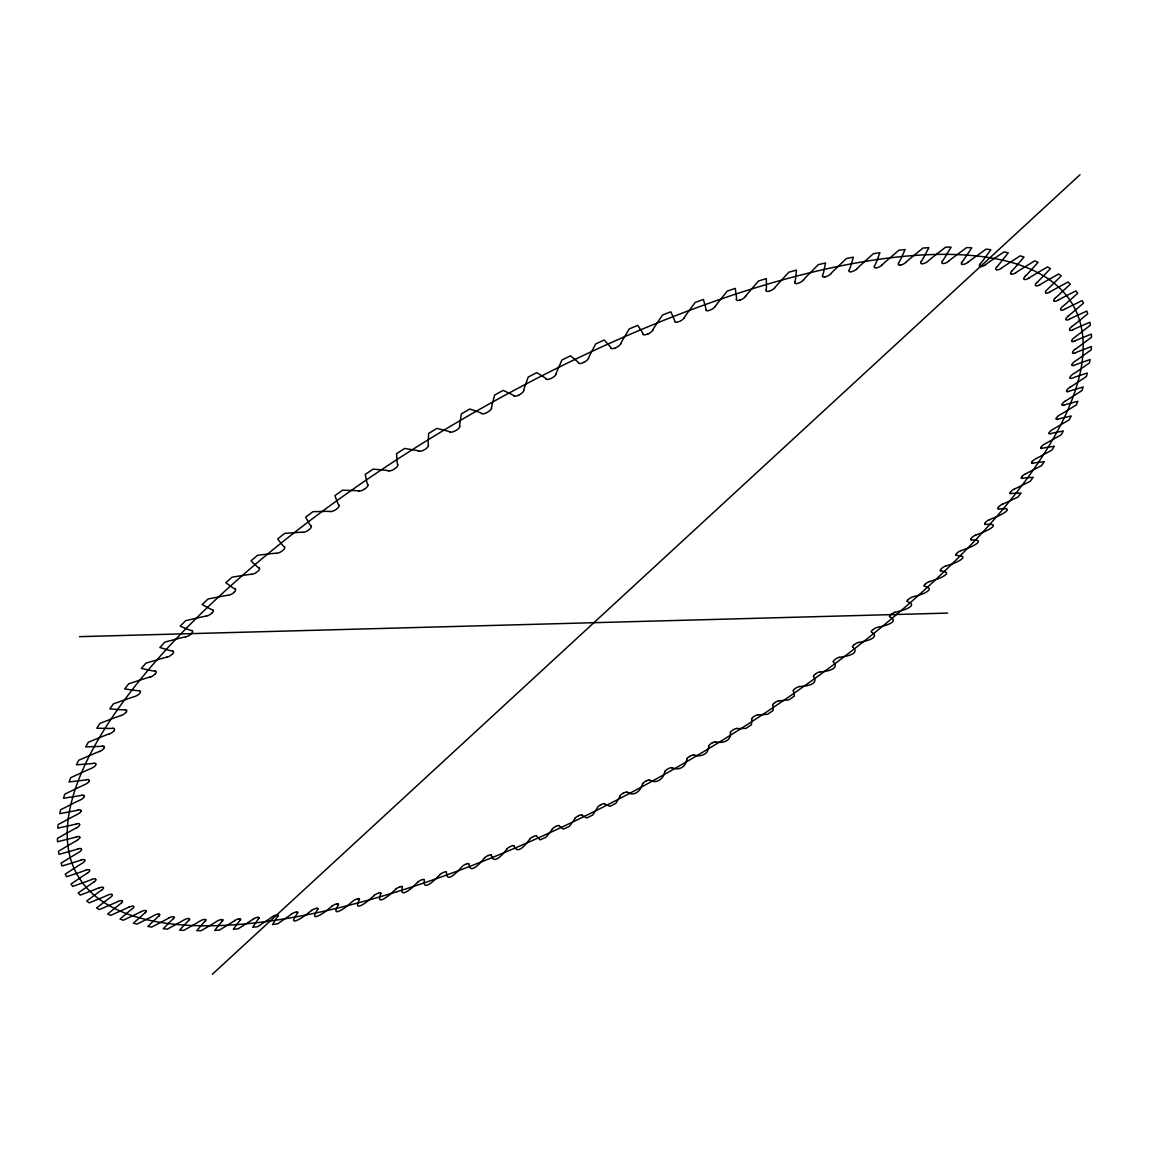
<?xml version="1.0" encoding="UTF-8"?>
<svg xmlns="http://www.w3.org/2000/svg" width="1149" height="1149" viewBox="0 0 1149 1149"><rect width="100%" height="100%" fill="white"/><g stroke="black" fill="none" stroke-linecap="round" stroke-linejoin="round"><path stroke-width="1.5" d="M1072.06 364.721L1072.074 364.563A4.682 1.566 -33.7 0 1 1074.818 361.375A185.923 65.881 -33.9 0 0 1079.012 358.574L1091.234 349.784L1091.449 346.538L1079.428 351.12A167.18 53.96 -33 0 0 1075.335 352.8M1070.064 377.447L1070.064 377.403A4.625 1.537 -33.6 0 1 1072.994 374.1A184.17 64.646 -33.8 0 0 1077.202 371.414L1089.511 362.912L1090.085 359.536L1078.451 363.659A165.686 53.113 -32.9 0 0 1074.473 365.181M84.121 796.559L84.136 796.501A5.199 1.925 -25.5 0 1 80.487 799.891A183.409 64.1 -25.8 0 0 75.432 802.232L60.552 809.815L59.777 813.65L73.55 811.065A201.29 78.577 -26.1 0 0 78.233 810.059M1062.179 404.218L1062.193 404.175A4.539 1.479 -33.3 0 1 1065.425 400.915M1056.362 418.207L1056.376 418.164A4.495 1.451 -33.2 0 1 1059.766 414.89A178.914 61.084 -33.7 0 0 1063.902 412.548L1076.24 404.994L1077.805 401.303L1067.464 404.046A161.521 50.843 -32.5 0 0 1063.888 405.109M104.114 747.812L103.884 748.243A5.328 2.039 -25.7 0 1 99.561 751.503M1041.396 446.817L1041.181 447.176A4.409 1.408 -33 0 0 1040.865 448.081M114.01 730.606L114.282 730.161A5.372 2.083 -25.8 0 0 112.947 728.222M1032.219 461.596L1032.017 461.927A4.366 1.379 -32.9 0 0 1031.587 462.932M126.203 711.906L126.045 712.15A5.4 2.111 -25.9 0 1 121.176 715.554M1021.878 476.763L1021.748 476.95A4.323 1.364 -32.7 0 0 1021.274 477.97M1022.007 476.576L1021.978 476.62A4.337 1.364 -32.7 0 1 1025.698 473.675M1010.517 492.088L1010.818 491.715A4.294 1.336 -32.6 0 1 1014.567 488.871M155.101 673.946L155.158 673.889A5.472 2.183 -26.2 0 1 149.93 677.178M172.508 653.824L172.336 654.011A5.501 2.212 -26.3 0 1 166.95 657.228M211.919 613.006L211.718 613.193A5.558 2.284 -26.8 0 1 206.059 616.252M925.462 583.922L925.362 584.022A4.108 1.25 -31.7 0 1 929.426 581.523M212.364 974.266L1080.017 174.734M233.865 592.381L234.224 592.051A5.587 2.312 -27 0 0 235.215 588.834M908.198 599.62L908.629 599.232A4.079 1.235 -31.6 0 1 912.593 596.92A160.372 50.24 -32.4 0 0 915.782 596.044C920.248 595.239 935.975 589.48 926.022 586.751A150.533 45.285 -30.8 0 0 924.399 586.22M890.877 614.686L890.719 614.83A4.065 1.221 -31.4 0 0 889.355 616.51M891.164 614.442L891.049 614.543A4.065 1.221 -31.4 0 1 895.128 612.216M872.924 629.681L873.096 629.537A4.036 1.221 -31.3 0 1 877.06 627.397A157.988 48.99 -32.1 0 0 879.99 626.765C884.328 626.033 898.992 622.026 890.978 617.602A149.7 44.883 -30.5 0 0 889.714 616.855M854.238 644.675L854.066 644.819A4.021 1.206 -31.1 0 0 852.4 646.7M854.296 644.632L854.483 644.488A4.021 1.206 -31.1 0 1 858.418 642.435M815.431 674.09L815.302 674.176A3.993 1.192 -30.8 0 0 813.377 676.23M365.21 488.598L365.296 488.54A5.673 2.413 -28.5 0 0 368.01 484.734M365.023 488.727L364.664 488.971A5.673 2.413 -28.5 0 1 358.861 491.083M774.914 702.599L774.713 702.728A3.964 1.178 -30.5 0 0 772.573 704.883M774.972 702.556L775.23 702.384A3.964 1.178 -30.5 0 1 779.051 700.718M711.806 743.173L711.332 743.46A3.95 1.163 -30.1 0 0 708.689 745.945M455.65 430.573L455.564 430.631A5.688 2.427 -29.6 0 1 450.02 432.11M689.558 756.473L690.104 756.157A3.935 1.163 -29.9 0 1 693.694 754.907M487.593 412.118L487.794 412.017A5.688 2.427 -29.9 0 0 491.686 408.039M646.04 781.09L645.479 781.392A3.95 1.163 -29.6 0 0 642.506 783.862M519.204 394.825L519.707 394.552A5.688 2.427 -30.3 0 0 523.858 390.588M623.203 793.284L623.749 792.997A3.95 1.178 -29.4 0 1 627.067 792.063M600.798 804.788L601.344 804.501A3.95 1.178 -29.3 0 1 604.518 803.654M578.579 815.718L578.306 815.862A3.964 1.178 -29.1 0 0 574.974 818.318M578.651 815.689L578.866 815.589A3.964 1.178 -29.1 0 1 581.868 814.813M583.907 362.308L584.008 362.251A5.673 2.413 -31 0 0 588.59 358.344M583.706 362.395L583.204 362.639A5.673 2.413 -31 0 1 578.478 363.127M555.771 826.49L556.331 826.232A3.964 1.178 -29 0 1 559.19 825.542M615.577 347.788L616.079 347.558A5.659 2.399 -31.3 0 0 620.848 343.709M615.778 347.687L615.289 347.917A5.659 2.399 -31.3 0 1 610.794 348.176M533.423 836.573L533.28 836.644A3.978 1.192 -28.8 0 0 529.675 839.1M533.567 836.515L533.768 836.429A3.978 1.192 -28.8 0 1 536.468 835.797M647.907 333.928L647.117 334.244A5.644 2.384 -31.6 0 1 642.88 334.258M488.224 855.56L488.785 855.344A4.007 1.206 -28.5 0 1 491.212 854.856M710.096 310.058L710.183 310.029A5.616 2.341 -32.2 0 0 715.367 306.438M740.373 299.846L739.626 300.09M400.024 886.841L399.881 886.87A4.093 1.25 -27.9 0 0 395.759 889.111M400.154 886.798L400.355 886.726A4.093 1.25 -27.9 0 1 402.294 886.511M357.325 898.935L357.124 898.978A4.151 1.264 -27.6 0 0 352.872 901.103A163.934 52.15 -26.9 0 1 350.086 903.487C346.797 906.877 331.027 918.209 337.404 906.604A152.113 46.046 -28.4 0 1 338.266 904.708M797.995 283.243L798.081 283.228A5.544 2.255 -33 0 0 803.51 280.011M824.968 276.895L825.556 276.765A5.515 2.226 -33.2 0 0 830.899 273.735M316.248 908.385L315.86 908.471A4.208 1.307 -27.3 0 0 311.465 910.468M851.624 271.624L851.711 271.609A5.486 2.197 -33.4 0 0 857.111 268.737M257.333 917.448L257.807 917.39A4.323 1.35 -26.9 0 1 258.97 917.505M900.457 265.031L899.882 265.074A5.415 2.126 -33.7 0 1 898.446 263.164M239.035 918.927L239.48 918.898A4.352 1.379 -26.8 0 1 240.543 919.028M79.496 636.661L947.695 613.092M221.398 919.631L221.829 919.617A4.395 1.393 -26.7 0 1 222.805 919.789M221.57 919.617L221.613 919.617A4.395 1.393 -26.7 0 0 217.017 921.168A174.907 58.527 -26.1 0 1 213.197 923.595L201.219 930.661L196.738 930.661L202.899 923.566A158.634 49.321 -27.4 0 1 205.154 921.139M962.546 264.342L962.891 264.371A5.3 2.011 -34 0 0 967.803 262.432M145.55 910.654L145.593 910.669A4.61 1.522 -26.1 0 0 141.198 911.559M76.538 836.774A5.056 1.81 -25.5 0 1 79.798 837.291L79.654 837.635M424.34 879.976A149.945 45.012 -29 0 0 424.225 881.513C423.162 890.963 434.753 880.278 437.611 876.917A158.749 49.393 -27.4 0 0 439.895 874.633M422.214 879.674A4.079 1.235 -28.1 0 1 424.225 879.459M417.633 882.188A4.079 1.235 -28.1 0 1 421.669 879.861M417.791 882.159A159.955 50.025 -27.3 0 1 415.335 884.471C412.405 887.89 399.809 898.575 402.078 888.723A150.375 45.213 -28.9 0 1 402.38 887.1M395.902 889.096A161.219 50.685 -27.1 0 1 393.288 891.437C390.43 894.525 376.168 906.274 380.204 895.315A150.878 45.457 -28.7 0 1 380.692 893.606M380.908 893.304A4.122 1.25 -27.8 0 1 380.879 893.52M378.868 893.046A4.122 1.25 -27.8 0 1 380.621 892.945M374.157 895.43A4.122 1.25 -27.8 0 1 378.337 893.19M374.287 895.416A162.54 51.389 -27 0 1 371.529 897.786C368.484 901.003 353.404 912.593 358.617 901.29A151.453 45.73 -28.6 0 1 359.307 899.48M359.536 899.092A4.151 1.264 -27.6 0 1 359.493 899.408M357.641 898.791A4.151 1.264 -27.6 0 1 359.292 898.748M338.538 904.22A4.179 1.278 -27.5 0 1 338.452 904.636M336.772 903.89A4.179 1.278 -27.5 0 1 338.294 903.904M331.96 906.13A4.179 1.278 -27.5 0 1 336.255 904.019M332.09 906.13A165.355 52.94 -26.8 0 1 329.016 908.543C325.411 912.105 309.11 923.121 316.578 911.229A152.831 46.405 -28.3 0 1 317.641 909.247M317.943 908.687A4.208 1.307 -27.3 0 1 317.828 909.189M316.32 908.313A4.208 1.307 -27.3 0 1 317.713 908.371M311.58 910.468A166.849 53.759 -26.6 0 1 308.363 912.895C304.528 916.385 287.264 927.861 296.198 915.164A153.621 46.793 -28.1 0 1 297.447 913.11M297.806 912.435A4.251 1.321 -27.2 0 1 297.634 913.038M296.313 912.047A4.251 1.321 -27.2 0 1 297.605 912.148M291.429 914.101A4.251 1.321 -27.2 0 1 295.824 912.134M291.544 914.116A168.372 54.635 -26.5 0 1 288.169 916.543L277.728 923.767L272.586 924.586L276.32 918.381A154.497 47.224 -28 0 1 277.771 916.241M278.187 915.48A4.28 1.336 -27.1 0 1 277.957 916.184M276.823 915.049A4.28 1.336 -27.1 0 1 278.001 915.193M276.349 915.121A4.28 1.336 -27.1 0 0 271.911 917.017A169.951 55.554 -26.4 0 1 268.507 919.459L257.663 926.683L252.665 927.286L256.988 920.852A155.431 47.698 -27.8 0 1 258.654 918.64M259.128 917.749A4.323 1.35 -26.9 0 1 258.827 918.582M252.967 919.171A4.323 1.35 -26.9 0 1 257.433 917.362M253.067 919.2A171.574 56.502 -26.3 0 1 249.419 921.627L238.188 928.809L233.333 929.225L238.274 922.546A156.422 48.201 -27.7 0 1 240.127 920.263M240.687 919.257A4.352 1.379 -26.8 0 1 240.313 920.22M234.655 920.564A4.352 1.379 -26.8 0 1 239.121 918.855M234.741 920.593A173.226 57.493 -26.2 0 1 230.963 923.006L219.344 930.144L214.676 930.36L220.22 923.466A157.499 48.746 -27.6 0 1 222.274 921.11M222.92 919.976A4.395 1.393 -26.7 0 1 222.461 921.067M205.886 919.875A4.438 1.422 -26.5 0 1 205.326 921.11M205.025 919.444A4.438 1.422 -26.5 0 1 205.8 919.731M204.608 919.43A4.438 1.422 -26.5 0 0 200.127 920.952A176.616 59.59 -26 0 1 196.177 923.365L183.854 930.345L179.574 930.115L186.353 922.819A159.826 49.953 -27.3 0 1 188.809 920.349M188.896 918.525A4.481 1.451 -26.4 0 1 188.982 920.32M188.508 918.496A4.481 1.451 -26.4 0 0 184.041 919.904A178.339 60.71 -26 0 1 179.962 922.288L167.309 929.153L163.259 928.708L170.641 921.239A161.09 50.613 -27.2 0 1 173.312 918.712M173.628 916.773A4.524 1.465 -26.3 0 1 173.485 918.683M168.817 917.994A4.524 1.465 -26.3 0 1 173.255 916.715M168.874 918.051A180.077 61.845 -25.9 0 1 164.609 920.363L151.668 927.085L147.848 926.41L155.847 918.783A162.397 51.317 -27 0 1 158.72 916.198M159.266 914.144A4.567 1.494 -26.2 0 1 158.878 916.184M158.921 914.058A4.567 1.494 -26.2 0 0 154.512 915.222A181.844 63.023 -25.8 0 1 150.203 917.548L136.975 924.112L133.399 923.207L142.031 915.423A163.776 52.064 -26.9 0 1 145.09 912.809M145.88 910.626A4.61 1.522 -26.1 0 1 145.248 912.794M141.241 911.631A183.596 64.229 -25.8 0 1 136.788 913.828L123.302 920.22L120.013 919.085L129.248 911.171A165.212 52.854 -26.8 0 1 132.508 908.514M129.176 907.078A4.668 1.551 -26 0 1 133.499 906.202A4.668 1.551 -26 0 1 132.666 908.514M128.975 907.064A185.348 65.464 -25.7 0 1 124.437 909.204L110.735 915.38L107.719 914.001L117.557 905.986A166.691 53.673 -26.7 0 1 121.018 903.301M122.282 900.902A4.711 1.58 -25.9 0 1 121.162 903.315M117.801 901.491A4.711 1.58 -25.9 0 1 122.024 900.759M117.816 901.577A187.1 66.728 -25.7 0 1 113.205 903.645L99.317 909.591L96.602 907.969L107.044 899.868A168.214 54.534 -26.5 0 1 110.692 897.168A4.754 1.609 -25.8 0 0 112.214 894.669M111.97 894.496A4.754 1.609 -25.8 0 0 107.848 895.071A188.824 68.021 -25.7 0 1 103.18 897.154L89.134 902.841L86.749 900.974L97.766 892.802A169.779 55.454 -26.4 0 1 101.6 890.102M99.302 887.875A4.811 1.637 -25.7 0 1 103.338 887.473A4.811 1.637 -25.7 0 1 101.73 890.116M99.13 887.818A190.533 69.328 -25.7 0 1 94.405 889.714L80.229 895.114L78.189 893.003L89.78 884.802A171.388 56.402 -26.3 0 1 93.787 882.087M95.812 879.387A4.855 1.68 -25.7 0 1 93.916 882.116M91.748 879.416A4.855 1.68 -25.7 0 1 95.64 879.172M91.733 879.516A192.213 70.649 -25.7 0 1 86.965 881.326L72.703 886.41L71.023 884.041L83.159 875.825A173.039 57.393 -26.2 0 1 87.338 873.125M89.636 870.324A4.912 1.709 -25.6 0 1 87.453 873.154M85.73 870.166A4.912 1.709 -25.6 0 1 89.493 870.095M85.701 870.281A193.851 71.985 -25.7 0 1 80.904 871.976L66.613 876.716L65.292 874.087L77.974 865.901A174.72 58.412 -26.1 0 1 82.311 863.215A4.955 1.738 -25.5 0 0 84.854 860.342M81.148 859.969A4.955 1.738 -25.5 0 1 84.753 860.084M81.105 860.084A195.445 73.321 -25.7 0 1 76.308 861.664L62.017 866.03L61.084 863.158L74.268 855.028A176.429 59.475 -26 0 1 78.764 852.371A4.998 1.781 -25.5 0 0 81.565 849.413M78.06 848.838A4.998 1.781 -25.5 0 1 81.507 849.14M78.003 848.967A196.996 74.656 -25.8 0 1 73.206 850.418L58.972 854.368L58.455 851.251L72.1 843.208A178.152 60.581 -26 0 1 76.753 840.594M79.798 837.291A5.056 1.81 -25.5 0 1 76.825 840.407M76.466 836.903A198.49 75.978 -25.9 0 1 71.683 838.21L57.551 841.743L57.45 838.382L71.554 830.454A179.89 61.716 -25.9 0 1 76.337 827.883M79.64 824.81A5.099 1.853 -25.5 0 1 76.409 827.955M76.61 823.804A5.099 1.853 -25.5 0 1 79.654 824.479M76.523 823.934A199.926 77.285 -26 0 1 71.784 825.097L57.795 828.17L58.139 824.565L72.646 816.795A181.643 62.893 -25.8 0 1 77.543 814.282A5.142 1.881 -25.5 0 0 81.105 811.165M78.333 809.93A5.142 1.896 -25.5 0 1 81.162 810.806M81.737 795.18A5.199 1.925 -25.5 0 1 84.337 796.271M81.636 795.323A202.583 79.841 -26.2 0 1 77.026 796.171L63.511 798.225L64.746 794.174L79.956 786.806A185.161 65.335 -25.7 0 1 85.055 784.465A5.242 1.968 -25.5 0 0 89.091 781.277M86.893 779.596A5.242 1.968 -25.5 0 1 89.234 780.889M86.764 779.74A203.79 81.062 -26.4 0 1 82.254 780.415L69.055 781.938L70.764 777.658L86.232 770.562A186.914 66.599 -25.7 0 1 91.417 768.322A5.285 1.996 -25.6 0 0 95.683 765.119M93.787 763.209A5.285 1.996 -25.6 0 1 95.87 764.717M93.658 763.367A204.924 82.24 -26.5 0 1 89.263 763.841L76.452 764.803L78.62 760.322L94.319 753.529A188.637 67.877 -25.7 0 1 99.561 751.403M102.476 746.074A5.328 2.039 -25.7 0 1 104.272 747.769M102.318 746.218A205.973 83.346 -26.7 0 1 98.053 746.505L85.687 746.879L88.344 742.211L104.2 735.762A190.346 69.184 -25.7 0 1 109.485 733.751M114.168 730.577A5.372 2.083 -25.8 0 1 109.471 733.866M112.774 728.365A206.935 84.408 -27 0 1 108.667 728.452L96.803 728.222L99.934 723.367L115.905 717.306A192.027 70.506 -25.7 0 1 121.205 715.439M125.212 709.709A5.4 2.111 -25.9 0 1 126.39 711.82M125.04 709.867A207.811 85.385 -27.2 0 1 121.09 709.752L109.801 708.876L113.392 703.863L129.42 698.233A193.678 71.841 -25.7 0 1 134.706 696.509A5.443 2.154 -26 0 0 139.761 693.407L139.963 692.948A5.443 2.154 -26 0 0 139.259 690.606M139.072 690.764A208.587 86.29 -27.4 0 1 135.323 690.434L124.652 688.926L128.731 683.77L144.731 678.599A195.273 73.177 -25.7 0 1 149.988 677.034M155.072 670.987A5.472 2.183 -26.2 0 1 155.603 673.501M154.871 671.145A209.276 87.094 -27.7 0 1 151.352 670.599L141.37 668.431L145.894 663.145L161.808 658.478A196.838 74.513 -25.8 0 1 167.022 657.084M172.623 650.909A5.501 2.212 -26.3 0 1 172.81 653.623M172.422 651.066A209.865 87.812 -28 0 1 169.118 650.305L159.883 647.476L164.867 642.09L180.608 637.954A198.332 75.834 -25.9 0 1 185.75 636.747M191.222 633.875A5.53 2.255 -26.5 0 1 185.678 636.905M191.869 630.471A5.53 2.255 -26.5 0 1 191.711 633.358M191.653 630.629A210.368 88.416 -28.3 0 1 188.623 629.652L180.178 626.148L185.607 620.675L201.104 617.114A199.768 77.155 -26 0 1 206.145 616.094M212.752 609.76A5.558 2.284 -26.8 0 1 212.249 612.819M212.536 609.904A210.755 88.918 -28.6 0 1 209.764 608.697L202.167 604.518L208.026 599.002L223.222 596.029A201.147 78.434 -26.1 0 1 228.148 595.225M233.778 592.582A5.587 2.312 -27 0 1 228.033 595.397M234.985 588.992A211.071 89.292 -28.9 0 1 232.515 587.556L225.807 582.715L232.069 577.157L246.877 574.816A202.439 79.698 -26.2 0 1 251.66 574.227M257.347 571.728A5.616 2.327 -27.3 0 1 251.53 574.399M259.186 567.821A5.616 2.341 -27.3 0 1 257.95 571.197M258.942 567.965A211.272 89.55 -29.3 0 1 256.773 566.313L251.013 560.827L257.649 555.254L271.997 553.574A203.66 80.933 -26.4 0 1 276.607 553.2M282.309 550.845A5.63 2.355 -27.5 0 1 276.464 553.373M284.55 546.809A5.63 2.355 -27.6 0 1 282.956 550.328M284.291 546.953A211.373 89.694 -29.6 0 1 282.439 545.071L277.67 538.938L282.324 535.233L284.665 533.395L298.481 532.375A204.809 82.11 -26.5 0 1 302.891 532.231M308.593 530.048A5.644 2.384 -27.9 0 1 302.747 532.404M311.221 525.883A5.644 2.384 -27.9 0 1 309.268 529.531M310.962 526.027A211.387 89.708 -29.9 0 1 309.44 523.944L305.677 517.165L310.546 513.502L312.988 511.678L326.215 511.348A205.872 83.231 -26.7 0 1 330.409 511.434M336.082 509.424A5.659 2.399 -28.2 0 1 330.251 511.607M339.084 505.158A5.659 2.399 -28.2 0 1 336.786 508.906M338.826 505.301A211.301 89.593 -30.3 0 1 337.634 503.003L334.919 495.636L339.975 492.016L342.517 490.206L355.07 490.594A206.834 84.294 -26.9 0 1 359.034 490.91M367.752 484.864A211.114 89.363 -30.6 0 1 366.919 482.379L365.253 474.422L370.495 470.875L373.123 469.108L384.929 470.2A207.725 85.285 -27.2 0 1 388.635 470.745M394.164 469.137A5.673 2.427 -28.8 0 1 388.448 470.932M397.884 464.713A5.673 2.427 -28.9 0 1 394.911 468.634M397.626 464.842A210.842 89.004 -30.9 0 1 397.137 462.157L396.549 453.654L401.935 450.193L404.635 448.469L415.651 450.264A208.515 86.189 -27.4 0 1 419.083 451.069M424.498 449.661A5.688 2.427 -29.2 0 1 418.882 451.241M428.548 445.194A5.688 2.427 -29.2 0 1 425.274 449.173M428.29 445.309A210.468 88.545 -31.2 0 1 428.16 442.451L428.649 433.446L434.15 430.071L436.907 428.405L447.09 430.918A209.204 87.022 -27.7 0 1 450.221 431.938M459.873 426.265A5.688 2.427 -29.6 0 1 456.297 430.301M459.614 426.38A209.994 87.956 -31.5 0 1 459.83 423.349L461.395 413.87L466.997 410.624L469.812 409.015L479.09 412.232A209.807 87.741 -28 0 1 481.919 413.482M487.032 412.534A5.688 2.427 -29.9 0 1 481.69 413.654M491.427 408.139A209.42 87.267 -31.8 0 1 492.016 404.965L494.644 395.041L497.474 393.489L503.147 390.387L511.492 394.294A210.31 88.358 -28.3 0 1 514.005 395.787M518.931 395.055A5.688 2.427 -30.3 0 1 513.775 395.945M523.599 390.674A208.759 86.477 -32.1 0 1 524.533 387.357L528.224 377.059L531.068 375.565L536.784 372.621L544.138 377.217A210.727 88.861 -28.6 0 1 546.321 378.911M551.046 378.438A5.688 2.427 -30.6 0 1 546.077 379.084M556.217 373.999A5.688 2.427 -30.6 0 1 551.85 378.035M555.958 374.071A207.998 85.6 -32.4 0 1 557.236 370.639L561.947 359.996L564.805 358.589L570.522 355.817L576.884 361.059A211.043 89.263 -28.9 0 1 578.723 362.969M588.345 358.416A207.15 84.638 -32.6 0 1 589.968 354.869L595.67 343.939L598.528 342.617L604.216 340.018L609.544 345.892A211.258 89.536 -29.2 0 1 611.038 348.018M620.618 343.766A206.202 83.59 -32.8 0 1 622.557 340.133L629.221 328.959L632.051 327.738L637.695 325.325L641.975 331.802A211.373 89.679 -29.6 0 1 643.124 334.115M652.833 330.136A5.644 2.384 -31.6 0 1 647.878 334.014M652.603 330.194A205.168 82.484 -33 0 1 654.858 326.474L662.442 315.113L665.228 313.993L670.801 311.796L674.032 318.833A211.387 89.708 -29.9 0 1 674.822 321.318M678.513 321.792A5.63 2.37 -31.9 0 1 674.578 321.461M684.387 317.698A5.63 2.37 -32 0 1 679.289 321.49M684.158 317.742A204.048 81.32 -33.2 0 1 686.714 313.964L695.159 302.474L703.375 299.458L705.558 307.042A211.315 89.622 -30.2 0 1 706.003 309.699M709.378 310.402A5.616 2.341 -32.2 0 1 705.745 309.828M715.152 306.467A202.856 80.114 -33.3 0 1 717.981 302.661L727.245 291.085L735.274 288.385L736.394 296.456A211.143 89.392 -30.6 0 1 736.495 299.271M739.568 300.205A5.601 2.312 -32.5 0 1 736.25 299.401M745.629 296.385A5.601 2.312 -32.5 0 1 740.315 299.961M745.428 296.399A201.578 78.864 -33.5 0 1 748.53 292.564L758.541 280.959L766.34 278.604L766.44 287.121A210.87 89.047 -30.9 0 1 766.196 290.065M768.954 291.228A5.573 2.284 -32.8 0 1 765.952 290.194M775.044 287.566A5.573 2.284 -32.8 0 1 769.672 291.013M774.857 287.58A200.228 77.572 -33.6 0 1 778.203 283.731L788.918 272.155L796.472 270.116L795.539 279.049A210.511 88.602 -31.2 0 1 794.964 282.137M797.406 283.501A5.544 2.255 -33 0 1 794.72 282.237M803.338 280.011A198.82 76.265 -33.7 0 1 806.9 276.177L818.246 264.658L825.513 262.977L823.603 272.27A210.037 88.028 -31.5 0 1 822.698 275.458M824.81 277.024A5.515 2.226 -33.2 0 1 822.454 275.559M830.741 273.721A197.341 74.944 -33.8 0 1 834.504 269.914L846.411 258.511L853.377 257.161L850.504 266.783A209.477 87.338 -31.8 0 1 849.283 270.072M851.064 271.825A5.486 2.197 -33.4 0 1 849.054 270.159M856.967 268.708A195.804 73.608 -33.8 0 1 860.917 264.945L873.326 253.699L879.947 252.679L876.156 262.575A208.831 86.563 -32.1 0 1 874.633 265.95M876.084 267.889A5.458 2.154 -33.6 0 1 874.403 266.022M882.073 264.988A5.458 2.154 -33.6 0 1 876.687 267.803M881.929 264.959A194.21 72.272 -33.9 0 1 886.051 261.254L898.877 250.209L905.153 249.534L900.471 259.645A208.084 85.701 -32.3 0 1 898.662 263.092M905.671 262.518A5.415 2.126 -33.7 0 1 900.356 265.146M905.556 262.475A192.572 70.951 -33.9 0 1 909.807 258.841L923.006 248.026L928.895 247.681L923.379 257.994A207.237 84.739 -32.6 0 1 921.311 261.469M922.087 263.753A5.386 2.083 -33.8 0 1 921.081 261.541M922.633 263.724A5.372 2.083 -33.8 0 0 927.875 261.283A190.906 69.629 -33.9 0 1 932.141 257.678L945.627 247.15L951.142 247.121L944.808 257.563A206.303 83.705 -32.8 0 1 942.482 261.082M942.941 263.509A5.343 2.054 -33.9 0 1 942.281 261.139M948.6 261.268A5.343 2.054 -33.9 0 1 943.444 263.523M948.5 261.211A189.212 68.308 -33.9 0 1 952.966 257.735L966.697 247.523L971.795 247.811L964.729 258.353A205.283 82.613 -33 0 1 962.173 261.9M962.316 264.457A5.3 2.011 -34 0 1 961.972 261.943M967.731 262.36A187.488 67.015 -33.9 0 1 972.269 258.999L986.172 249.118L990.855 249.721L983.084 260.32A204.177 81.45 -33.2 0 1 980.298 263.868M980.14 266.539A5.257 1.982 -34.1 0 1 980.111 263.911M985.469 264.744A5.257 1.982 -34.1 0 1 980.557 266.611M985.397 264.672A185.736 65.752 -33.9 0 1 989.993 261.426L1004.011 251.904L1008.276 252.794L999.86 263.408A202.985 80.243 -33.3 0 1 996.858 266.97M996.398 269.742A5.214 1.939 -34.1 0 1 996.686 266.985M1001.54 268.177A5.214 1.939 -34.1 0 1 996.786 269.843M1001.483 268.09A183.984 64.502 -33.8 0 1 1006.107 264.959L1020.183 255.839L1024.018 257.017L1015.012 267.602A201.721 78.994 -33.5 0 1 1011.824 271.135M1011.077 274.022A5.171 1.896 -34.1 0 1 1011.651 271.15M1016.003 272.672A5.171 1.896 -34.1 0 1 1011.422 274.137M1015.975 272.586A182.231 63.296 -33.8 0 1 1020.614 269.57L1034.675 260.866L1038.093 262.302L1028.542 272.844A200.386 77.715 -33.6 0 1 1025.181 276.349M1024.161 279.308A5.113 1.867 -34.1 0 1 1025.023 276.363M1028.872 278.187A5.113 1.867 -34.1 0 1 1024.463 279.451M1028.858 278.087A180.479 62.103 -33.7 0 1 1033.497 275.214L1047.5 266.927L1050.488 268.636L1040.434 279.078A198.964 76.409 -33.7 0 1 1036.929 282.553M1035.651 285.584A5.07 1.824 -34.1 0 1 1036.786 282.553M1040.132 284.679A5.07 1.824 -34.1 0 1 1035.91 285.742M1040.118 284.579A178.727 60.954 -33.7 0 1 1044.743 281.85L1058.646 273.993L1061.216 275.932L1050.717 286.259A197.499 75.087 -33.8 0 1 1047.084 289.677A5.027 1.795 -34.1 0 0 1045.547 292.765M1049.798 292.09A5.027 1.795 -34.1 0 1 1045.762 292.966M1049.798 291.975A177.003 59.849 -33.6 0 1 1054.38 289.39L1068.125 281.993L1070.279 284.162L1059.392 294.345A195.962 73.751 -33.8 0 1 1055.644 297.706M1053.863 300.837A4.969 1.752 -34.1 0 1 1055.514 297.692M1057.87 300.363A4.969 1.752 -34.1 0 1 1054.05 301.052M1057.884 300.248A175.28 58.757 -33.5 0 1 1062.408 297.806L1075.967 290.869L1077.69 293.268L1066.473 303.264A194.382 72.416 -33.9 0 1 1062.61 306.553A4.926 1.724 -34 0 0 1060.742 309.928A4.926 1.724 -34 0 0 1064.362 309.454M1064.391 309.34A173.6 57.723 -33.4 0 1 1068.872 307.056L1082.171 300.578L1083.493 303.178L1071.988 312.959A192.759 71.094 -33.9 0 1 1068.039 316.19M1069.331 319.321A4.869 1.68 -34 0 1 1065.927 319.609A4.869 1.68 -34 0 1 1068.024 316.348M1069.36 319.192A171.933 56.718 -33.3 0 1 1073.755 317.052L1086.796 311.063L1087.715 313.835L1075.967 323.4A191.093 69.759 -33.9 0 1 1071.945 326.546M1069.532 329.749A4.826 1.652 -33.9 0 1 1071.859 326.503M1072.778 329.878A4.826 1.652 -33.9 0 1 1069.604 330.022M1072.821 329.763A170.311 55.755 -33.2 0 1 1077.13 327.781L1089.855 322.251L1090.387 325.196L1078.437 334.517A189.384 68.452 -33.9 0 1 1074.358 337.576A4.768 1.623 -33.8 0 0 1071.758 340.793M1074.746 341.109A4.768 1.623 -33.8 0 1 1071.802 341.081M1074.803 340.98A168.731 54.836 -33.1 0 1 1079.012 339.142L1091.392 334.086L1091.55 337.203L1079.428 346.266A187.675 67.159 -33.9 0 1 1075.32 349.224M1072.548 352.427A4.725 1.594 -33.7 0 1 1075.249 349.167M1075.263 352.93A4.725 1.594 -33.7 0 1 1072.548 352.729M1074.387 365.31A4.682 1.566 -33.7 0 1 1071.902 364.951M1069.891 377.676A4.625 1.537 -33.6 0 0 1072.161 378.179A164.25 52.323 -32.7 0 1 1076.096 376.685L1087.313 373.023L1086.394 376.527L1074.042 384.714A182.418 63.425 -33.8 0 1 1069.891 387.371M1066.674 390.516A4.582 1.508 -33.5 0 1 1069.848 387.299M1068.599 391.507A4.582 1.508 -33.5 0 1 1066.574 390.847M1068.699 391.378A162.856 51.561 -32.6 0 1 1072.419 390.157L1083.205 386.969L1081.956 390.574L1069.59 398.444A180.666 62.233 -33.7 0 1 1065.453 400.987M1063.787 405.238A4.539 1.479 -33.3 0 1 1061.978 404.448M1057.741 419.342A4.495 1.451 -33.2 0 1 1056.175 418.394M1057.856 419.198A160.242 50.168 -32.4 0 1 1061.288 418.279L1071.17 415.981L1069.288 419.758L1057.008 426.968A177.176 59.963 -33.6 0 1 1052.915 429.281A4.452 1.422 -33.1 0 0 1049.367 432.311M1050.531 433.733A4.452 1.422 -33.1 0 1 1049.138 433.604M1049.051 433.475A4.452 1.422 -33.1 0 1 1049.181 432.67M1050.646 433.604A159.022 49.522 -32.2 0 1 1053.92 432.828L1063.328 430.961L1061.159 434.81L1048.965 441.69A175.467 58.872 -33.5 0 1 1044.901 443.887A4.409 1.408 -33 0 0 1041.281 446.86M1042.186 448.412A4.409 1.408 -33 0 1 1040.965 448.254M1042.315 448.282A157.858 48.933 -32.1 0 1 1045.432 447.65L1054.351 446.214L1051.895 450.121L1039.816 456.641A173.772 57.838 -33.4 0 1 1035.809 458.724A4.366 1.379 -32.9 0 0 1032.104 461.639M1032.764 463.32A4.366 1.379 -32.9 0 1 1031.701 463.148M1032.894 463.176A156.767 48.373 -31.9 0 1 1035.867 462.688L1044.283 461.668L1041.554 465.632L1029.619 471.808A172.106 56.832 -33.3 0 1 1025.669 473.761M1022.323 478.401A4.323 1.364 -32.7 0 1 1021.404 478.243M1022.452 478.271A155.747 47.856 -31.8 0 1 1025.253 477.927L1033.181 477.309L1030.193 481.302L1018.416 487.133A170.483 55.856 -33.2 0 1 1014.524 488.971M1010.89 493.653A4.294 1.336 -32.6 0 1 1010.115 493.481M1009.971 493.194A4.294 1.336 -32.6 0 1 1010.416 492.131M1011.019 493.51A154.799 47.382 -31.7 0 1 1013.662 493.294L1021.073 493.079L1017.842 497.115L1006.265 502.573A168.889 54.937 -33.1 0 1 1002.431 504.296M998.567 507.011A4.251 1.321 -32.5 0 1 1002.474 504.196M998.51 509.007A4.251 1.321 -32.5 0 1 997.863 508.835M997.72 508.519A4.251 1.321 -32.5 0 1 998.251 507.384M998.668 508.878A153.909 46.937 -31.5 0 1 1001.138 508.792C1016.865 507.24 998.266 516.519 993.196 518.113A167.352 54.046 -33 0 1 989.447 519.707M985.54 522.35A4.223 1.307 -32.3 0 1 989.49 519.607M985.253 524.447A4.223 1.307 -32.3 0 1 984.722 524.289M984.578 523.944A4.223 1.307 -32.3 0 1 985.21 522.738M985.411 524.317A153.09 46.535 -31.4 0 1 987.709 524.361C1002.646 523.642 983.989 532.303 979.25 533.711A165.844 53.199 -32.9 0 1 975.587 535.19M971.666 537.746A4.194 1.293 -32.2 0 1 975.659 535.075M971.164 539.929A4.194 1.293 -32.2 0 1 970.747 539.786M970.575 539.398A4.194 1.293 -32.2 0 1 971.307 538.134M971.307 539.8A152.343 46.161 -31.2 0 1 973.447 539.958C986.962 540.087 969.181 548.159 964.499 549.337A164.393 52.394 -32.8 0 1 960.937 550.687M956.988 553.157A4.165 1.278 -32 0 1 960.995 550.572M956.255 555.427A4.165 1.278 -32 0 1 955.925 555.297M955.767 554.91A4.165 1.278 -32 0 1 956.6 553.545M956.413 555.297A151.668 45.831 -31.1 0 1 958.381 555.585C971.063 556.533 953.383 563.915 948.973 564.949A163 51.633 -32.6 0 1 945.498 566.184M941.548 568.568A4.136 1.264 -31.9 0 1 945.57 566.069M940.6 570.909A4.136 1.264 -31.9 0 1 940.37 570.809M940.212 570.407A4.136 1.264 -31.9 0 1 941.146 568.956M940.772 570.78A151.065 45.543 -30.9 0 1 942.553 571.197C954.359 572.978 936.895 579.599 932.715 580.532A161.65 50.915 -32.5 0 1 929.34 581.638M923.925 585.818A4.108 1.25 -31.7 0 1 924.974 584.324M906.963 601.214A4.079 1.235 -31.6 0 1 908.127 599.62M907.365 601.588A150.074 45.07 -30.6 0 1 908.816 602.22C917.821 605.825 902.554 610.693 898.188 611.469A159.151 49.594 -32.2 0 1 895.028 612.331M871.157 631.677A4.036 1.206 -31.3 0 1 872.565 629.911M871.459 632.007A149.384 44.739 -30.3 0 1 872.551 632.855C879.516 638.011 865.614 641.228 861.233 641.932A156.882 48.43 -32 0 1 858.317 642.55M852.659 647.002A149.155 44.639 -30.2 0 1 853.578 647.95C859.466 653.752 846.454 656.309 841.958 656.926A155.862 47.913 -31.8 0 1 839.143 657.429M839.273 657.314A4.007 1.192 -31 0 0 835.28 659.267L834.863 659.641A4.007 1.192 -31 0 0 833.126 661.565M833.355 661.824A148.997 44.552 -30 0 1 834.102 662.872C838.914 669.178 826.863 671.246 822.181 671.734A154.885 47.425 -31.7 0 1 819.51 672.122M815.675 673.845A3.993 1.192 -30.8 0 1 819.625 672.007M813.578 676.445A148.91 44.524 -29.9 0 1 814.153 677.594C818.002 684.258 806.857 686.039 801.959 686.312A153.995 46.98 -31.5 0 1 799.417 686.599M795.639 688.222A3.978 1.178 -30.7 0 1 799.546 686.484M793.183 690.678A3.978 1.178 -30.7 0 1 795.122 688.581M793.356 690.851A148.91 44.509 -29.7 0 1 793.758 692.086L794.361 696.107L792.58 697.342L788.99 699.813L781.334 700.675A153.176 46.578 -31.4 0 1 778.921 700.833M772.746 705.026A148.968 44.552 -29.6 0 1 772.975 706.348L773.062 710.613L771.238 711.834L767.589 714.261L760.322 714.779A152.415 46.204 -31.2 0 1 758.038 714.822M754.376 716.244A3.95 1.178 -30.4 0 1 758.182 714.707M751.604 718.872A3.95 1.178 -30.4 0 1 753.845 716.574M751.762 718.929A149.111 44.61 -29.4 0 1 751.819 720.337L751.403 724.847L749.55 726.039L745.845 728.423L738.979 728.595A151.74 45.874 -31.1 0 1 736.825 728.523M736.983 728.409A3.95 1.178 -30.2 0 0 733.22 729.83L732.732 730.204A3.95 1.178 -30.2 0 0 730.29 732.545M730.462 732.545A149.327 44.71 -29.3 0 1 730.347 734.039C730.707 740.76 722.994 743.317 717.321 742.11A151.122 45.572 -31 0 1 715.324 741.938M711.777 743.144A3.95 1.163 -30.1 0 1 715.468 741.823M708.861 745.859A149.614 44.854 -29.1 0 1 708.574 747.439C708.301 753.945 701.163 757.033 695.389 755.324A150.591 45.314 -30.8 0 1 693.536 755.022M686.843 758.943A3.935 1.163 -29.9 0 1 689.529 756.444M687.016 758.857A149.988 45.026 -29 0 1 686.556 760.509C685.723 766.771 679.059 770.448 673.242 768.178A150.117 45.098 -30.7 0 1 671.533 767.776M671.691 767.661A3.935 1.163 -29.7 0 0 668.144 768.767L667.756 769.04A3.935 1.163 -29.7 0 0 664.768 771.582M664.941 771.51A150.418 45.242 -28.8 0 1 664.309 773.234C663.002 779.18 656.654 783.546 650.88 780.688A149.729 44.912 -30.5 0 1 649.329 780.171M646.025 781.047A3.95 1.163 -29.6 0 1 649.487 780.07M642.679 783.79A150.936 45.486 -28.7 0 1 641.889 785.586C640.165 791.201 634.033 796.3 628.359 792.81A149.413 44.754 -30.4 0 1 626.952 792.192M620.101 795.754A3.95 1.178 -29.4 0 1 623.189 793.241M620.273 795.697A151.524 45.773 -28.5 0 1 619.297 797.55L615.85 803.323L611.929 805.348L609.961 806.354L605.71 804.53A149.169 44.639 -30.2 0 1 604.46 803.812M600.783 804.745A3.95 1.178 -29.3 0 0 597.581 807.244A152.185 46.089 -28.4 0 1 596.604 809.111L592.654 815.058L588.719 817.011L586.751 817.973L582.96 815.847A149.011 44.567 -30.1 0 1 581.882 815.014M575.146 818.26A152.918 46.448 -28.3 0 1 573.839 820.242L569.387 826.361L565.437 828.228L563.47 829.161L560.152 826.706A148.925 44.524 -29.9 0 1 559.233 825.772M552.324 828.946A3.964 1.178 -29 0 1 555.771 826.447M552.497 828.889A153.722 46.836 -28.1 0 1 551.017 830.928L546.077 837.204L542.127 838.985L540.159 839.876L537.33 837.118A148.896 44.509 -29.8 0 1 536.583 836.07M529.833 839.043A154.584 47.267 -28 0 1 528.195 841.14C525.423 845.032 517.811 854.152 514.522 847.043A148.953 44.538 -29.6 0 1 513.933 845.894M513.804 845.578A3.993 1.192 -28.7 0 0 511.276 846.081L510.831 846.31A3.993 1.192 -28.7 0 0 507.054 848.766M507.212 848.723A155.532 47.741 -27.8 0 1 505.402 850.878C502.601 854.511 494.127 864.263 491.772 856.465A149.097 44.61 -29.5 0 1 491.355 855.215M484.49 857.93A4.007 1.206 -28.5 0 1 488.253 855.502M484.648 857.901A156.537 48.258 -27.7 0 1 482.681 860.084C479.865 863.56 470.401 873.786 469.108 865.369A149.298 44.696 -29.3 0 1 468.864 864.019M466.465 863.962A4.036 1.206 -28.4 0 1 468.749 863.617M465.905 864.177A4.036 1.206 -28.4 0 0 462.042 866.576A157.614 48.804 -27.5 0 1 460.074 868.773C457.245 872.148 446.731 882.705 446.573 873.728A149.585 44.84 -29.2 0 1 446.516 872.278M446.401 871.818A4.05 1.221 -28.2 0 0 444.246 872.105L443.658 872.364A4.05 1.221 -28.2 0 0 439.751 874.662M396.936 891.71A573.595 204.364 -29.8 0 0 1076.297 311.623A573.595 204.364 -29.8 0 0 252.363 566.874A573.595 204.364 -29.8 0 0 396.936 891.71"/></g></svg>
